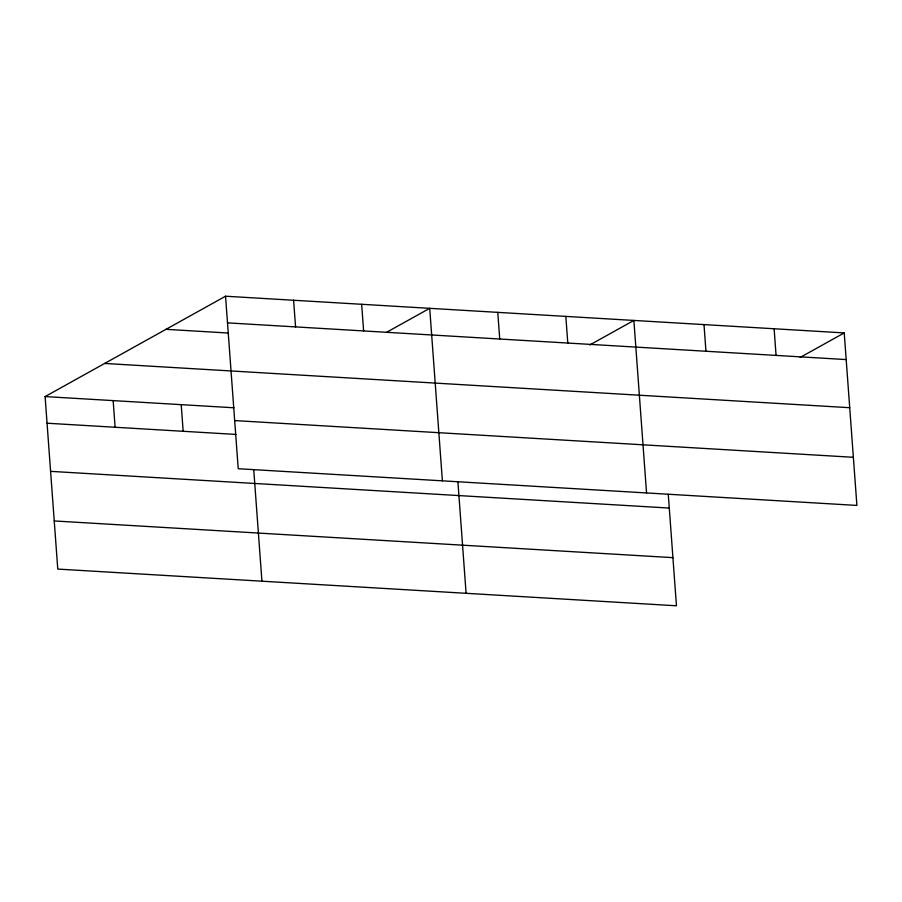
<?xml version="1.0" encoding="UTF-8"?>
<svg xmlns="http://www.w3.org/2000/svg" width="902" height="902" viewBox="0 0 902 902"><rect width="100%" height="100%" fill="white"/><g stroke="black" fill="none" stroke-linecap="round" stroke-linejoin="round"><path stroke-width="1.35" d="M668.269 494.307L676.455 605.783L57.773 569.083L45.1 396.576L225.545 296.217L844.227 332.917L856.9 505.424L238.218 468.724L225.545 296.217M386.834 332.173L429.713 308.326L442.386 480.834M589.818 344.947L633.88 320.435L646.542 492.943M800.164 357.429L844.227 332.917M227.507 322.86L846.189 359.571M166.002 329.331L228.499 333.041M104.643 363.45L849.718 407.704M45.1 396.576L233.99 407.783M234.678 420.58L853.36 457.291M47.062 423.218L235.941 434.426M50.591 471.351L669.273 508.063M54.233 520.95L672.915 557.65M774.119 328.756L776.07 355.411M704 324.596L705.95 351.25M565.825 316.399L567.786 343.053M497.769 312.363L499.731 339.005M457.912 481.826L466.097 593.313M361.657 304.29L363.619 330.933M293.601 300.253L295.563 326.896M253.744 469.716L261.93 581.192M181.212 404.648L183.162 431.291M113.156 400.612L115.106 427.255"/></g></svg>
